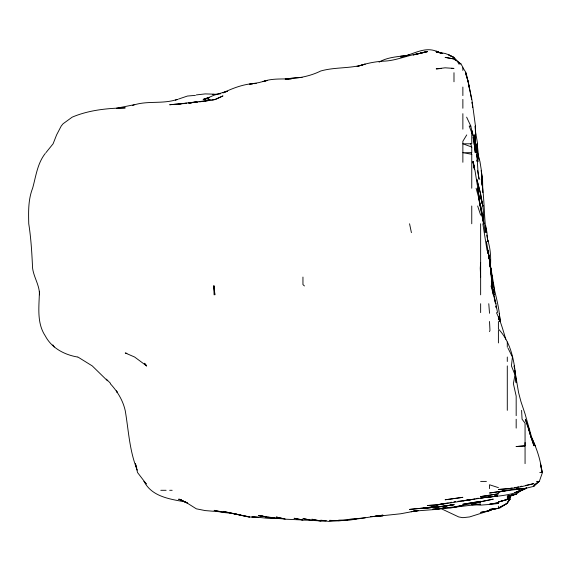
<?xml version="1.0" encoding="UTF-8"?>
<svg xmlns="http://www.w3.org/2000/svg" width="571" height="571" viewBox="0 0 571 571"><rect width="100%" height="100%" fill="white"/><g stroke="black" fill="none" stroke-linecap="round" stroke-linejoin="round"><path stroke-width="0.86" d="M482.83 192.67L482.566 179.337L481.232 170.458L482.024 179.337L481.382 170.458L479.961 161.572L475.343 144.613L477.392 152.685L475.936 143.799L477.149 152.685M490.375 267.292C491.139 257.778 490.532 248.178 487.406 239.106L488.034 241.533L486.756 235.066M524.92 445.872L516.177 446.529L524.92 445.872L525.063 442.504M39.42 291.281C39.185 306.292 36.444 322.644 45.302 335.941C51.704 348.124 64.423 354.762 77.542 357.025M480.639 262.432L480.254 268.184L480.639 277.071M497.598 508.49L489.525 509.432L499.746 508.062L507.291 503.265L498.404 508.062L507.291 503.351L507.291 502.694L510.11 499.182L510.417 495.949M510.081 495.949L509.361 499.182L509.939 495.949L507.291 499.182L510.06 496.006L508.668 499.182L510.11 499.182M508.668 499.182L509.396 496.756M523.286 488.505L516.177 488.969L525.063 488.498L533.942 486.306L533.942 485.55L539.317 481.41L542.45 472.524L540.416 463.638L541.979 472.524C540.708 460.112 536.704 448.142 531.201 436.986M489.525 331.63L489.968 330.373L489.525 321.487M509.361 496.956L508.297 499.182L509.932 496.22M507.291 503.351L509.882 499.182L507.291 502.694M508.775 497.698L507.291 499.546L498.404 502.016L508.154 499.182L511.074 495.078M466.743 134.92L462.867 141.258L462.867 162.278M45.302 153.406C37.358 163.442 35.952 176.318 32.626 188.223C28.143 199.622 28.457 211.762 28.75 223.761C31.07 238.507 31.883 253.26 32.59 268.184C33.81 277.442 39.649 285.329 39.485 294.836M510.21 495.764L507.533 499.182L510.338 495.764M45.916 152.685L53.096 143.799L56.593 134.92L61.225 126.034L63.067 123.779L72.189 117.148C88.89 110.075 107.255 108.233 125.263 107.876L118.154 108.183M509.082 496.542L507.291 498.412L509.196 496.642M533.942 486.306L538.76 481.41L533.942 485.55M509.196 496.542L507.291 498.412L509.196 496.506L507.291 498.233L511.395 495.3M526.298 487.734L525.063 488.976L521.187 490.296L525.063 488.84C511.466 496.099 495.578 496.078 480.639 498.019L489.525 496.891L462.867 500.831L473.166 499.311M516.177 492.452L519.674 490.653L514.557 492.773L518.511 491.16M525.063 488.64L526.541 487.82M379.087 62.153C388.23 56.665 399.336 56.779 409.564 54.959L400.678 57.043C412.597 54.959 423.832 46.33 436.215 51.176M508.154 499.182L498.404 501.945M507.291 497.691L513.215 494.693M215.738 99.383L222.99 95.899L215.089 99.383L205.217 101.046L210.064 100.41M512.944 494.664L507.291 497.241L516.177 494.058M132.543 105.442C146.883 100.211 162.742 104.472 177.217 99.383M489.525 510.638L480.639 512.401L489.525 510.624L494.907 508.383L489.525 510.624L469.555 516.948L462.867 517.676L458.734 516.948L440.648 508.426M415.988 54.645L418.45 53.703M227.187 91.381L222.99 92.852C233.289 87.963 244.359 83.773 255.865 83.437M492.602 509.139L489.525 510.217L496.791 508.475M178.566 99.047L187.452 96.042L195.446 95.364M175.376 100.175L177.817 99.383M227.187 91.21L214.104 95.186L205.217 99.033L208.451 98.062L205.217 98.505L208.451 98.005M205.217 98.854L208.451 98.226L203.105 99.383L209.257 97.72M515.37 494.279L507.291 496.463L516.177 494.165L521.394 490.296L520.217 490.296M419.257 53.488L427.329 51.397L419.257 53.474M472.959 499.318L471.753 499.589L473.166 499.318M420.063 53.324L427.329 51.711L413.126 54.959L418.45 53.631C406.459 55.63 395.239 60.983 382.913 61.183C374.084 61.739 365.426 63.674 357.061 66.522L365.14 64.138C350.708 68.827 335.248 66.85 320.716 71.004C309.646 76.493 297.441 78.52 285.179 79.055L291.403 78.741M525.87 485.364L533.942 483.594C522.344 486.749 510.46 489.169 498.404 489.44L508.904 488.505M473.566 499.182L475.136 498.847M476.706 498.512L478.284 498.183M116.377 108.262L134.142 104.743M516.983 487.156L518.596 486.835M520.217 486.513L521.83 486.185M494.372 496.185L497.598 495.878L494.372 496.22L495.985 495.913M448.328 502.837L436.215 505.114L471.753 499.546L458.021 501.331M449.948 502.537L451.561 502.23M498.404 491.938L507.291 490.296L498.404 492.088L507.291 490.296L489.525 493.001L524.171 488.469M495.985 508.54L489.525 509.746L497.598 508.518M494.372 496.256L495.985 495.963M286.799 79.019L294.065 77.727L302.059 77.456M278.719 518.14C269.805 519.424 260.826 517.04 251.882 516.948L258.527 517.333M196.338 102.473L197.951 102.195M199.565 101.916L205.217 100.946L210.121 99.383L205.217 100.874L178.566 103.986L186.56 103.272M189.872 103.008L196.338 101.909L188.259 103.08M510.524 488.241L512.137 487.977M514.557 487.584L516.177 487.32M453.131 498.761L445.102 499.782L462.867 497.32L453.988 498.626M413.604 511.074L418.45 510.567L411.177 511.695L418.45 510.431L400.678 513.772L374.026 516.612L382.913 515.142L347.368 520.424L338.489 520.295L347.368 519.945L338.489 520.938L329.603 520.359L331.38 520.381M469.976 503.622L480.639 502.28L471.753 503.529L480.639 501.895L453.988 506.962L432.661 509.225L440.491 508.468M508.097 490.118L515.37 489.04M491.139 496.506L489.525 496.72L491.945 496.47M356.254 519.003L347.368 519.539L365.14 517.804M211.684 100.203L214.104 99.882M438.642 508.875L445.102 508.062L442.432 508.169M436.215 509.154L445.102 508.083L436.215 509.411L414.004 511.116M483.865 497.305L486.292 497.02M338.489 520.452L329.603 521.494L320.716 520.281L322.494 520.381M521.023 488.455L516.983 488.926L521.83 488.469M196.338 94.907L205.217 93.901L214.104 94.165M453.988 501.781L455.601 501.602M252.874 83.809L249.641 84.108L258.527 82.674L267.414 80.404L262.896 81.61C271.996 78.163 281.881 79.312 291.403 78.705M254.488 83.659L256.108 83.516M220.327 93.872L212.326 94.486M517.062 488.84L521.509 488.462M189.229 103.051L191.892 102.837M441.547 68.484L436.215 68.898L445.102 67.813L453.988 68.406L451.318 68.349M475.308 504.493L471.753 504.757L480.639 504.536L471.753 504.507L480.639 505.114L489.525 504.457L498.404 502.694L489.525 504.186L498.404 503.522L493.073 503.736M477.085 504.364L480.639 504.1L453.988 507.269L462.867 505.492L450.483 508.062L442.432 508.433M370.472 516.569L372.249 516.441M186.56 103.258L169.68 104.75L181.235 103.722M400.678 56.222L404.232 55.979M183.013 103.636L186.56 103.465M326.048 520.945L320.716 521.18L311.837 519.239L320.716 520.909L311.837 520.409L302.951 518.561L311.837 520.309L302.951 520.088L294.065 518.261L302.145 519.817M458.327 63.845L460.876 63.845L462.867 67.242M473.052 137.34L475.971 152.685L474.258 143.799L475.279 152.685L473.073 134.92L471.753 130.402L472.66 134.92L470.797 126.034L469.198 126.034L471.753 132.729L471.753 143.799L462.867 143.799L471.753 147.032L471.753 152.685L462.867 152.685L471.753 154.27L471.753 188.223M409.564 223.782L411.413 232.647M214.104 294.836L213.747 285.95L214.86 294.836L214.104 285.95M539.773 472.524L542.45 472.524M480.639 481.41L486.406 481.41M536.455 481.41L539.317 481.41M160.801 490.296L166.118 490.296M169.68 490.296L172.156 490.296M258.527 517.34L248.492 516.948L222.99 511.373L249.641 516.948L240.755 515.278M302.951 519.974L285.179 519.182L276.293 517.033L285.179 519.018L276.293 518.368L267.414 517.276L258.527 515.427L266.05 516.798M324.271 520.488L326.048 520.588M270.968 517.504L267.414 517.276L270.076 517.469M272.745 517.619L275.408 517.79M271.853 517.597L274.523 517.783M266.607 516.719L258.527 515.67L266.05 516.819M231.876 513.3L240.755 515.085L231.876 513.322L222.99 512.437L214.104 510.346L222.99 512.037L205.217 510.588L196.338 508.825L187.452 503.237L179.458 499.182L187.452 503.037L178.566 499.182L181.799 500.253M267.414 517.026L270.64 517.347M273.066 517.59L274.68 517.747M185.839 502.009C170.636 499.261 151.843 496.898 144.106 481.41M126.876 353.363L125.263 352.978L134.62 357.025L146.626 365.911L145.598 364.569M442.675 53.381L436.215 51.526L439.449 52.718L436.215 51.99L445.102 53.46L449.234 54.959L453.988 57.521L448.663 54.959L453.988 57.435L460.026 63.845L457.342 61.675M498.404 487.634L489.525 484.765L489.525 488.605M213.747 285.95L214.104 286.085M441.868 53.531L436.215 51.297L440.255 52.96M436.215 51.154L440.255 52.882M77.906 357.025L92.252 365.911L107.491 380.814M460.933 63.845L453.988 58.963L445.102 57.371L453.988 58.977L456.001 60.59M304.443 285.95L302.951 284.594L302.951 277.071M110.324 383.134L106.349 379.144M144.035 481.41L146.283 483.951L137.532 472.524L135.377 463.638L136.712 467.678M110.282 383.683C117.291 391.221 122.865 400.214 125.149 410.335L125.263 410.813C128.632 430.634 129.467 451.361 137.326 470.104M144.47 363.235L146.397 365.911L144.955 363.734M496.406 312.608C500.624 321.116 503.037 330.117 505.792 339.26M462.867 67.663L466.093 72.724L471.874 99.383L475.45 126.034L475.579 143.799L474.886 134.92L476.2 150.908L475.636 143.799L474.101 134.92L476.578 152.685L475.193 143.799C478.32 155.448 476.678 167.617 479.14 179.337L477.592 170.458M52.86 344.884L54.188 346.99M498.404 317.947L500.203 321.487L499.325 313.415M508.019 348.146L512.43 357.025L511.438 365.911L514.985 374.797L513.386 383.683L516.177 396.117L516.177 415.674M466.628 117.148L470.797 126.034M535.241 445.872L531.551 436.986L525.063 413.896L520.895 401.449L518.568 392.562L514.749 369.951M498.404 321.487L498.404 328.96C511.951 343.314 514.835 363.834 516.177 382.734L515.335 375.675M499.639 320.674L498.404 317.39L498.926 319.839M528.418 428.914L533.942 445.765L530.894 436.986L528.596 428.1L525.32 419.221L528.168 428.1M470.682 143.799L471.753 147.032M498.404 316.834L499.689 320.716M477.67 205.995L480.639 215.11M471.282 152.685L471.753 154.27M491.031 285.95L495.871 303.722L497.541 312.608M499.097 319.839L498.404 317.362L500.203 321.487L499.275 317.355M476.107 188.223L478.519 197.109L483.601 223.761L478.519 197.109M471.967 132.515L472.61 134.92M528.596 428.1L530.894 436.986M494.3 298.876L495.528 303.722M495.871 303.722L491.917 285.95L492.802 291.61M491.895 285.95L494.043 294.836L491.917 285.95L493.679 294.836C490.225 280.218 491.924 264.908 487.82 250.412M489.426 259.298L486.428 241.533M475.379 130.88L477.584 143.799L477.577 152.685L477.199 143.799L478.919 159.959M487.377 239.913L487.72 241.533L486.956 232.647L485.628 225.374M488.476 255.258L489.326 259.298L487.984 251.226M489.525 259.298L487.67 250.412L489.675 259.298L490.061 263.745M476.657 155.919L476.5 154.298L476.814 155.919M477.135 157.532L477.948 161.572L476.535 154.298M489.675 261.04L493.936 285.95L494.579 293.059M498.404 316.905L498.84 319.196M479.219 197.109L474.993 170.458L472.838 161.572L474.494 169.644L473.302 161.572L474.537 169.644M489.675 260.976L491.845 276.264L490.261 266.471M499.311 318.183L499.611 319.839M488.155 253.645L487.927 251.226L489.368 259.298M469.433 88.883L468.156 81.61L465.458 72.724L468.241 81.61L471.575 99.383M491.838 276.264L490.261 265.658C491.424 284.672 499.447 302.452 499.96 321.487L499.311 313.493M482.838 223.761L487.049 250.412M471.889 102.33L472.167 104.022M472.445 105.721L472.724 107.419M490.203 265.658L490.61 268.184L490.203 265.608M492.859 289.989L493.116 291.61M487.92 251.226L488.298 253.645M493.037 293.223L493.28 294.836M514.521 368.338L514.171 365.911L514.457 368.338M489.939 263.338L489.604 260.105L491.588 277.071L492.031 285.95L490.746 268.184M488.034 250.412L488.847 256.879M514.749 370.757L515.228 374.797M489.625 260.676L489.925 263.174M489.611 260.105L489.982 263.338M490.161 264.951L490.532 268.184M491.353 281.103L491.717 284.337M485.129 232.647L482.888 214.874L483.537 221.983M490.196 265.758L490.446 268.184L490.218 265.522M485.664 226.994L486.235 232.647C483.73 214.932 484.658 196.881 481.296 179.337L482.466 186.61L481.553 179.337L481.974 183.783M490.753 270.847L490.996 273.516M481.396 199.771L480.639 194.09L476.821 179.337C480.604 193.241 484.244 207.451 483.687 221.983M481.603 201.549L481.76 203.326M488.776 303.722L489.525 313.286M521.594 410.335L522.072 419.221L525.063 423.175L525.063 463.638M516.177 419.221L516.177 428.1M507.291 342.036L507.291 347.239M507.291 357.025L507.291 361.5M507.291 365.911L507.291 410.335M498.404 330.373L498.404 342.935M498.404 506.163L498.404 507.262M480.639 223.761L480.639 294.836M480.639 303.722L480.639 312.608M471.753 205.995L471.753 223.761M462.867 67.87L462.867 70.469M462.867 87.049L462.867 95.6M462.867 99.383L462.867 108.262M462.867 113.679L462.867 129.16M453.988 72.724L453.988 81.774M516.177 494.165L507.291 496.22L516.177 494.193M493.116 499.182L480.639 501.745L493.116 499.182M453.988 504.457L445.102 506.163L436.215 507.112L453.988 504.8L427.329 508.062L445.102 506.163L453.988 504.457M492.752 496.52L489.525 497.134L492.752 496.549M480.639 501.324L462.867 504.25L480.639 501.324M498.404 493.815L480.639 496.606L498.404 493.815M445.102 503.436L436.215 504.95L427.329 505.506L436.215 504.928L445.102 503.436M436.215 506.434L423.996 508.062L436.215 506.434M427.329 507.598L409.564 509.418L436.215 506.877L423.218 508.062L427.329 507.598M382.913 515.741L374.911 516.255L382.913 515.741M117.419 392.562L116.377 390.892L117.376 392.562M482.966 205.995L480.639 197.109L482.909 205.995M499.625 319.125L499.275 317.547L499.618 319.125M482.474 214.874L480.639 205.995L483.894 223.761L482.474 214.874M496.263 307.762L495.971 306.142L496.263 307.762M489.932 263.895L489.661 262.182L489.889 263.895M480.218 205.995L477.699 188.223L480.218 205.995M477.206 161.572L477.028 159.959L477.206 161.572M475.672 134.92L475.208 126.034L475.607 134.92"/></g></svg>
